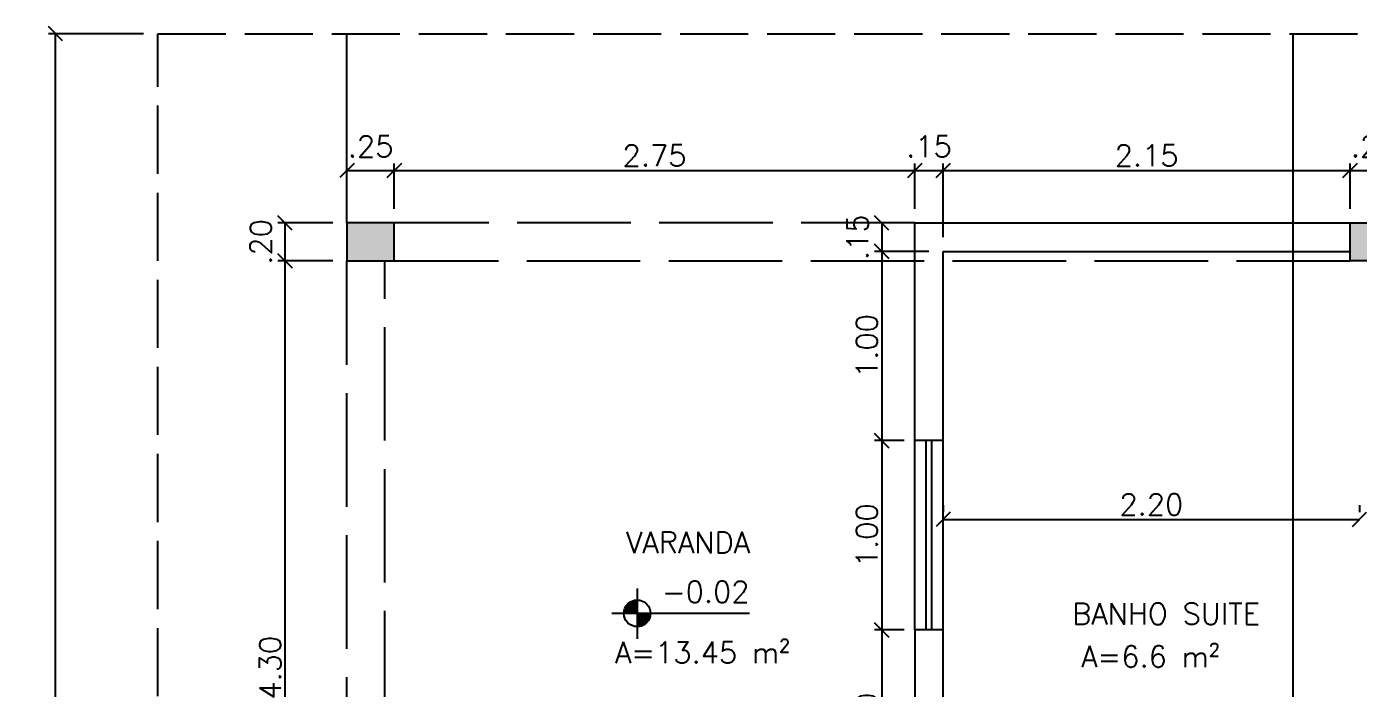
# Model space of a CAD drawing. Header units: inches. Extents: x -2 to 120, y -6 to 26.
# Drawn here: x 74.09 to 81.13, y 11.43 to 14.93 of the extents above; entities that cross this region are included whole.
import ezdxf

# ---------------------------------------------------------------- set-up
doc = ezdxf.new("R2010")
doc.units = ezdxf.units.IN
doc.header["$MEASUREMENT"] = 0
doc.linetypes.add('ACAD_ISO02W100', pattern=[15, 12, -3])
for name, color, linetype in [('Alvenaria', 4, 'Continuous'), ('ARQ-COTAS', 1, 'Continuous'), ('ARQ-NIVEL', 1, 'Continuous'), ('ARQ-TEXTO2', 2, 'Continuous'), ('ARQ-TEXTO3', 3, 'Continuous'), ('Estrutura', 6, 'Continuous'), ('Hachura', 8, 'Continuous'), ('Janela', 3, 'Continuous'), ('Peitoril', 1, 'Continuous'), ('Projecao', 1, 'ACAD_ISO02W100')]:
    doc.layers.add(name, color=color, linetype=linetype)
doc.layers.get('0').off()
doc.styles.add('ROMANS', font='romans.shx')
doc.dimstyles.new('1-75', dxfattribs={"dimscale": 0.75, "dimtxt": 0.15, "dimasz": 0.1, "dimexe": 0.05, "dimexo": 0.1, "dimgap": 0.03, "dimtad": 1, "dimzin": 5, "dimdsep": 46, "dimtxsty": 'ROMANS', "dimblk": 'OBLIQUE', "dimcen": 0, "dimclrd": 256, "dimclre": 256, "dimclrt": 2, "dimadec": 0, "dimazin": 0, "dimtfac": 1, "dimtofl": 0, "dimtmove": 2, "dimatfit": 3, "dimfxl": 0.04, "dimtolj": 1, "dimtzin": 1, "dimarcsym": 0})

# ---------------------------------------------------------------- blocks, each defined once
blk = doc.blocks.new('nivel planta')
at = {"layer": 'ARQ-NIVEL', "color": 1}
for p, q in [((-0.7909, 0.174), (-0.7909, -0.1786)), ((0, 0), (-0.9695, 0)), ((-0.8843, 0.007), (-0.7909, 0.007)), ((-0.8834, 0.0148), (-0.7909, 0.0148)), ((-0.8818, 0.0226), (-0.7909, 0.0226)), ((-0.8795, 0.0304), (-0.7909, 0.0304)), ((-0.8764, 0.0382), (-0.7909, 0.0382)), ((-0.8725, 0.0461), (-0.7909, 0.0461)), ((-0.8676, 0.0539), (-0.7909, 0.0539)), ((-0.8615, 0.0617), (-0.7909, 0.0617)), ((-0.8538, 0.0695), (-0.7909, 0.0695)), ((-0.8439, 0.0773), (-0.7909, 0.0773)), ((-0.8301, 0.0851), (-0.7909, 0.0851)), ((-0.7909, -0.0008), (-0.6971, -0.0008)), ((-0.7909, -0.0086), (-0.6975, -0.0086)), ((-0.7909, -0.0164), (-0.6986, -0.0164)), ((-0.7909, -0.0243), (-0.7003, -0.0243)), ((-0.7909, -0.0321), (-0.7028, -0.0321)), ((-0.7909, -0.0399), (-0.706, -0.0399)), ((-0.7909, -0.0477), (-0.7101, -0.0477)), ((-0.7909, -0.0555), (-0.7153, -0.0555)), ((-0.7909, -0.0633), (-0.7217, -0.0633)), ((-0.7909, -0.0711), (-0.7298, -0.0711)), ((-0.7909, -0.0789), (-0.7403, -0.0789)), ((-0.7909, -0.0868), (-0.7553, -0.0868))]:
    blk.add_line(p, q, dxfattribs=at)
blk.add_circle((-0.7909, 0), 0.0937, dxfattribs=at)
blk = doc.blocks.new('_Oblique')
at = {"color": 0, "linetype": 'ByBlock', "lineweight": -2}
blk.add_line((-0.5, -0.5), (0.5, 0.5), dxfattribs=at)
blk = doc.blocks.new('*D1025')
at = {"layer": 'ARQ-COTAS', "lineweight": -2, "transparency": 16777216}
for p, q in [((81.0825, 13.9677), (81.0825, 14.2075)), ((81.0825, 14.17), (81.3325, 14.17)), ((81.3325, 13.9677), (81.3325, 14.2075))]:
    blk.add_line(p, q, dxfattribs=at)
at = {"layer": 'DEFPOINTS', "color": 0, "transparency": 16777216}
for p in [(81.3325, 14.17), (81.0825, 13.8927), (81.3325, 13.8927)]:
    blk.add_point(p, dxfattribs=at)
at = {"layer": 'ARQ-COTAS', "lineweight": -2, "transparency": 16777216, "xscale": 0.07500000000000001, "yscale": 0.07500000000000001, "zscale": 0.07500000000000001, "rotation": 180}
blk.add_blockref('_Oblique', (81.0825, 14.17), dxfattribs=at)
at = {"layer": 'ARQ-COTAS', "lineweight": -2, "transparency": 16777216, "xscale": 0.07500000000000001, "yscale": 0.07500000000000001, "zscale": 0.07500000000000001}
blk.add_blockref('_Oblique', (81.3325, 14.17), dxfattribs=at)
at = {"layer": 'ARQ-COTAS', "color": 2, "transparency": 16777216, "insert": (81.2075, 14.2975), "char_height": 0.1125, "attachment_point": 5, "style": 'ROMANS'}
blk.add_mtext('\\A1;.25', dxfattribs=at)
blk = doc.blocks.new('*D1027')
at = {"layer": 'ARQ-COTAS', "lineweight": -2, "transparency": 16777216}
for p, q in [((78.9325, 13.8177), (78.9325, 14.2075)), ((78.9325, 14.17), (81.0825, 14.17)), ((81.0825, 13.9677), (81.0825, 14.2075))]:
    blk.add_line(p, q, dxfattribs=at)
at = {"layer": 'DEFPOINTS', "color": 0, "transparency": 16777216}
for p in [(81.0825, 14.17), (81.0825, 13.8927), (78.9325, 13.7427)]:
    blk.add_point(p, dxfattribs=at)
at = {"layer": 'ARQ-COTAS', "lineweight": -2, "transparency": 16777216, "xscale": 0.07500000000000001, "yscale": 0.07500000000000001, "zscale": 0.07500000000000001, "rotation": 180}
blk.add_blockref('_Oblique', (78.9325, 14.17), dxfattribs=at)
at = {"layer": 'ARQ-COTAS', "lineweight": -2, "transparency": 16777216, "xscale": 0.07500000000000001, "yscale": 0.07500000000000001, "zscale": 0.07500000000000001}
blk.add_blockref('_Oblique', (81.0825, 14.17), dxfattribs=at)
at = {"layer": 'ARQ-COTAS', "color": 2, "transparency": 16777216, "insert": (80.0075, 14.2488), "char_height": 0.1125, "attachment_point": 5, "style": 'ROMANS'}
blk.add_mtext('\\A1;2.15', dxfattribs=at)
blk = doc.blocks.new('*D1028')
at = {"layer": 'ARQ-COTAS', "lineweight": -2, "transparency": 16777216}
for p, q in [((78.7825, 13.9677), (78.7825, 14.2075)), ((78.7825, 14.17), (78.9325, 14.17)), ((78.9325, 13.9677), (78.9325, 14.2075))]:
    blk.add_line(p, q, dxfattribs=at)
at = {"layer": 'DEFPOINTS', "color": 0, "transparency": 16777216}
for p in [(78.9325, 14.17), (78.7825, 13.8927), (78.9325, 13.8927)]:
    blk.add_point(p, dxfattribs=at)
at = {"layer": 'ARQ-COTAS', "lineweight": -2, "transparency": 16777216, "xscale": 0.07500000000000001, "yscale": 0.07500000000000001, "zscale": 0.07500000000000001, "rotation": 180}
blk.add_blockref('_Oblique', (78.7825, 14.17), dxfattribs=at)
at = {"layer": 'ARQ-COTAS', "lineweight": -2, "transparency": 16777216, "xscale": 0.07500000000000001, "yscale": 0.07500000000000001, "zscale": 0.07500000000000001}
blk.add_blockref('_Oblique', (78.9325, 14.17), dxfattribs=at)
at = {"layer": 'ARQ-COTAS', "color": 2, "transparency": 16777216, "insert": (78.8575, 14.2975), "char_height": 0.1125, "attachment_point": 5, "style": 'ROMANS'}
blk.add_mtext('\\A1;.15', dxfattribs=at)
blk = doc.blocks.new('*D1029')
at = {"layer": 'ARQ-COTAS', "lineweight": -2, "transparency": 16777216}
for p, q in [((76.0325, 13.9677), (76.0325, 14.2075)), ((76.0325, 14.17), (78.7825, 14.17)), ((78.7825, 13.9677), (78.7825, 14.2075))]:
    blk.add_line(p, q, dxfattribs=at)
at = {"layer": 'DEFPOINTS', "color": 0, "transparency": 16777216}
for p in [(78.7825, 14.17), (76.0325, 13.8927), (78.7825, 13.8927)]:
    blk.add_point(p, dxfattribs=at)
at = {"layer": 'ARQ-COTAS', "lineweight": -2, "transparency": 16777216, "xscale": 0.07500000000000001, "yscale": 0.07500000000000001, "zscale": 0.07500000000000001, "rotation": 180}
blk.add_blockref('_Oblique', (76.0325, 14.17), dxfattribs=at)
at = {"layer": 'ARQ-COTAS', "lineweight": -2, "transparency": 16777216, "xscale": 0.07500000000000001, "yscale": 0.07500000000000001, "zscale": 0.07500000000000001}
blk.add_blockref('_Oblique', (78.7825, 14.17), dxfattribs=at)
at = {"layer": 'ARQ-COTAS', "color": 2, "transparency": 16777216, "insert": (77.4075, 14.2488), "char_height": 0.1125, "attachment_point": 5, "style": 'ROMANS'}
blk.add_mtext('\\A1;2.75', dxfattribs=at)
blk = doc.blocks.new('*D1030')
at = {"layer": 'ARQ-COTAS', "lineweight": -2, "transparency": 16777216}
for p, q in [((75.7825, 13.9677), (75.7825, 14.2075)), ((75.7825, 14.17), (76.0325, 14.17)), ((76.0325, 13.9677), (76.0325, 14.2075))]:
    blk.add_line(p, q, dxfattribs=at)
at = {"layer": 'DEFPOINTS', "color": 0, "transparency": 16777216}
for p in [(76.0325, 14.17), (75.7825, 13.8927), (76.0325, 13.8927)]:
    blk.add_point(p, dxfattribs=at)
at = {"layer": 'ARQ-COTAS', "lineweight": -2, "transparency": 16777216, "xscale": 0.07500000000000001, "yscale": 0.07500000000000001, "zscale": 0.07500000000000001, "rotation": 180}
blk.add_blockref('_Oblique', (75.7825, 14.17), dxfattribs=at)
at = {"layer": 'ARQ-COTAS', "lineweight": -2, "transparency": 16777216, "xscale": 0.07500000000000001, "yscale": 0.07500000000000001, "zscale": 0.07500000000000001}
blk.add_blockref('_Oblique', (76.0325, 14.17), dxfattribs=at)
at = {"layer": 'ARQ-COTAS', "color": 2, "transparency": 16777216, "insert": (75.9075, 14.2975), "char_height": 0.1125, "attachment_point": 5, "style": 'ROMANS'}
blk.add_mtext('\\A1;.25', dxfattribs=at)
blk = doc.blocks.new('*D1068')
at = {"layer": 'ARQ-COTAS', "lineweight": -2, "transparency": 16777216}
for p, q in [((75.7075, 13.6927), (75.4177, 13.6927)), ((75.4552, 9.3927), (75.4552, 13.6927)), ((75.7075, 9.3927), (75.4177, 9.3927))]:
    blk.add_line(p, q, dxfattribs=at)
at = {"layer": 'DEFPOINTS', "color": 0, "transparency": 16777216}
for p in [(75.4552, 13.6927), (75.7825, 13.6927), (75.7825, 9.3927)]:
    blk.add_point(p, dxfattribs=at)
at = {"layer": 'ARQ-COTAS', "lineweight": -2, "transparency": 16777216, "xscale": 0.07500000000000001, "yscale": 0.07500000000000001, "zscale": 0.07500000000000001}
for p, rotation in [((75.4552, 13.6927), 90), ((75.4552, 9.3927), 270)]:
    blk.add_blockref('_Oblique', p, dxfattribs=dict(at, rotation=rotation))
at = {"layer": 'ARQ-COTAS', "color": 2, "transparency": 16777216, "insert": (75.3765, 11.5427), "char_height": 0.1125, "attachment_point": 5, "rotation": 90, "style": 'ROMANS'}
blk.add_mtext('\\A1;4.30', dxfattribs=at)
blk = doc.blocks.new('*D1069')
at = {"layer": 'ARQ-COTAS', "lineweight": -2, "transparency": 16777216}
for p, q in [((75.7075, 13.8927), (75.4177, 13.8927)), ((75.4552, 13.6927), (75.4552, 13.8927)), ((75.7075, 13.6927), (75.4177, 13.6927))]:
    blk.add_line(p, q, dxfattribs=at)
at = {"layer": 'DEFPOINTS', "color": 0, "transparency": 16777216}
for p in [(75.4552, 13.8927), (75.7825, 13.8927), (75.7825, 13.6927)]:
    blk.add_point(p, dxfattribs=at)
at = {"layer": 'ARQ-COTAS', "lineweight": -2, "transparency": 16777216, "xscale": 0.07500000000000001, "yscale": 0.07500000000000001, "zscale": 0.07500000000000001}
for p, rotation in [((75.4552, 13.8927), 90), ((75.4552, 13.6927), 270)]:
    blk.add_blockref('_Oblique', p, dxfattribs=dict(at, rotation=rotation))
at = {"layer": 'ARQ-COTAS', "color": 2, "transparency": 16777216, "insert": (75.3277, 13.7927), "char_height": 0.1125, "attachment_point": 5, "rotation": 90, "style": 'ROMANS'}
blk.add_mtext('\\A1;.20', dxfattribs=at)
blk = doc.blocks.new('*D1070')
at = {"layer": 'ARQ-COTAS', "lineweight": -2, "transparency": 16777216}
for p, q in [((74.7075, 14.8927), (74.2051, 14.8927)), ((74.2426, -0.1073), (74.2426, 14.8927)), ((74.7075, -0.1073), (74.2051, -0.1073))]:
    blk.add_line(p, q, dxfattribs=at)
at = {"layer": 'DEFPOINTS', "color": 0, "transparency": 16777216}
for p in [(74.2426, 14.8927), (74.7825, 14.8927), (74.7825, -0.1073)]:
    blk.add_point(p, dxfattribs=at)
at = {"layer": 'ARQ-COTAS', "lineweight": -2, "transparency": 16777216, "xscale": 0.07500000000000001, "yscale": 0.07500000000000001, "zscale": 0.07500000000000001}
for p, rotation in [((74.2426, 14.8927), 90), ((74.2426, -0.1073), 270)]:
    blk.add_blockref('_Oblique', p, dxfattribs=dict(at, rotation=rotation))
at = {"layer": 'ARQ-COTAS', "color": 2, "transparency": 16777216, "insert": (74.1638, 7.3927), "char_height": 0.1125, "attachment_point": 5, "rotation": 90, "style": 'ROMANS'}
blk.add_mtext('\\A1;15.00', dxfattribs=at)
blk = doc.blocks.new('*D1099')
at = {"layer": 'ARQ-COTAS', "lineweight": -2, "transparency": 16777216}
for p, q in [((78.7273, 12.7427), (78.5705, 12.7427)), ((78.608, 12.7427), (78.608, 11.7427)), ((78.7273, 11.7427), (78.5705, 11.7427))]:
    blk.add_line(p, q, dxfattribs=at)
at = {"layer": 'DEFPOINTS', "color": 0, "transparency": 16777216}
for p in [(78.8023, 12.7427), (78.608, 11.7427), (78.8023, 11.7427)]:
    blk.add_point(p, dxfattribs=at)
at = {"layer": 'ARQ-COTAS', "lineweight": -2, "transparency": 16777216, "xscale": 0.07500000000000001, "yscale": 0.07500000000000001, "zscale": 0.07500000000000001}
for p, rotation in [((78.608, 12.7427), 90), ((78.608, 11.7427), 270)]:
    blk.add_blockref('_Oblique', p, dxfattribs=dict(at, rotation=rotation))
at = {"layer": 'ARQ-COTAS', "color": 2, "transparency": 16777216, "insert": (78.5293, 12.2427), "char_height": 0.1125, "attachment_point": 5, "rotation": 90, "style": 'ROMANS'}
blk.add_mtext('\\A1;1.00', dxfattribs=at)
blk = doc.blocks.new('*D1100')
at = {"layer": 'ARQ-COTAS', "lineweight": -2, "transparency": 16777216}
for p, q in [((78.8575, 13.7427), (78.5705, 13.7427)), ((78.608, 13.7427), (78.608, 12.7427)), ((78.7075, 12.7427), (78.5705, 12.7427))]:
    blk.add_line(p, q, dxfattribs=at)
at = {"layer": 'DEFPOINTS', "color": 0, "transparency": 16777216}
for p in [(78.9325, 13.7427), (78.608, 12.7427), (78.7825, 12.7427)]:
    blk.add_point(p, dxfattribs=at)
at = {"layer": 'ARQ-COTAS', "lineweight": -2, "transparency": 16777216, "xscale": 0.07500000000000001, "yscale": 0.07500000000000001, "zscale": 0.07500000000000001}
for p, rotation in [((78.608, 13.7427), 90), ((78.608, 12.7427), 270)]:
    blk.add_blockref('_Oblique', p, dxfattribs=dict(at, rotation=rotation))
at = {"layer": 'ARQ-COTAS', "color": 2, "transparency": 16777216, "insert": (78.5293, 13.2427), "char_height": 0.1125, "attachment_point": 5, "rotation": 90, "style": 'ROMANS'}
blk.add_mtext('\\A1;1.00', dxfattribs=at)
blk = doc.blocks.new('*D1101')
at = {"layer": 'ARQ-COTAS', "lineweight": -2, "transparency": 16777216}
for p, q in [((78.7075, 13.8927), (78.5705, 13.8927)), ((78.608, 13.8927), (78.608, 13.7427)), ((78.8575, 13.7427), (78.5705, 13.7427))]:
    blk.add_line(p, q, dxfattribs=at)
at = {"layer": 'DEFPOINTS', "color": 0, "transparency": 16777216}
for p in [(78.7825, 13.8927), (78.608, 13.7427), (78.9325, 13.7427)]:
    blk.add_point(p, dxfattribs=at)
at = {"layer": 'ARQ-COTAS', "lineweight": -2, "transparency": 16777216, "xscale": 0.07500000000000001, "yscale": 0.07500000000000001, "zscale": 0.07500000000000001}
for p, rotation in [((78.608, 13.8927), 90), ((78.608, 13.7427), 270)]:
    blk.add_blockref('_Oblique', p, dxfattribs=dict(at, rotation=rotation))
at = {"layer": 'ARQ-COTAS', "color": 2, "transparency": 16777216, "insert": (78.4805, 13.8177), "char_height": 0.1125, "attachment_point": 5, "rotation": 90, "style": 'ROMANS'}
blk.add_mtext('\\A1;.15', dxfattribs=at)
blk = doc.blocks.new('*D1104')
at = {"layer": 'ARQ-COTAS', "lineweight": -2, "transparency": 16777216}
for p, q in [((78.7075, 11.7427), (78.5705, 11.7427)), ((78.608, 11.7427), (78.608, 10.7427)), ((78.8575, 10.7427), (78.5705, 10.7427))]:
    blk.add_line(p, q, dxfattribs=at)
at = {"layer": 'DEFPOINTS', "color": 0, "transparency": 16777216}
for p in [(78.7825, 11.7427), (78.608, 10.7427), (78.9325, 10.7427)]:
    blk.add_point(p, dxfattribs=at)
at = {"layer": 'ARQ-COTAS', "lineweight": -2, "transparency": 16777216, "xscale": 0.07500000000000001, "yscale": 0.07500000000000001, "zscale": 0.07500000000000001}
for p, rotation in [((78.608, 11.7427), 90), ((78.608, 10.7427), 270)]:
    blk.add_blockref('_Oblique', p, dxfattribs=dict(at, rotation=rotation))
at = {"layer": 'ARQ-COTAS', "color": 2, "transparency": 16777216, "insert": (78.5293, 11.2427), "char_height": 0.1125, "attachment_point": 5, "rotation": 90, "style": 'ROMANS'}
blk.add_mtext('\\A1;1.00', dxfattribs=at)
blk = doc.blocks.new('*D1108')
at = {"layer": 'ARQ-COTAS', "lineweight": -2, "transparency": 16777216}
for p, q in [((78.9325, 12.4016), (78.9325, 12.3641)), ((81.1325, 12.4016), (81.1325, 12.3641)), ((78.9325, 12.3266), (81.1325, 12.3266))]:
    blk.add_line(p, q, dxfattribs=at)
at = {"layer": 'DEFPOINTS', "color": 0, "transparency": 16777216}
for p in [(78.9325, 12.3266), (81.1325, 12.3266), (81.1325, 12.3266)]:
    blk.add_point(p, dxfattribs=at)
at = {"layer": 'ARQ-COTAS', "lineweight": -2, "transparency": 16777216, "xscale": 0.07500000000000001, "yscale": 0.07500000000000001, "zscale": 0.07500000000000001, "rotation": 180}
blk.add_blockref('_Oblique', (78.9325, 12.3266), dxfattribs=at)
at = {"layer": 'ARQ-COTAS', "lineweight": -2, "transparency": 16777216, "xscale": 0.07500000000000001, "yscale": 0.07500000000000001, "zscale": 0.07500000000000001}
blk.add_blockref('_Oblique', (81.1325, 12.3266), dxfattribs=at)
at = {"layer": 'ARQ-COTAS', "color": 2, "transparency": 16777216, "insert": (80.0325, 12.4053), "char_height": 0.1125, "attachment_point": 5, "style": 'ROMANS'}
blk.add_mtext('\\A1;2.20', dxfattribs=at)

msp = doc.modelspace()

# ---------------------------------------------------------------- hatches: boundary and pattern name
at = {"layer": 'Hachura', "ltscale": 0.03}
h = msp.add_hatch(dxfattribs=at)
h.set_pattern_fill('AR-CONC', color=256, scale=0.01)
h.set_pattern_definition([(50, (75.782486, 0.8927), (0.07172602, -0.00627521), [0.0075, -0.0825]), (355, (75.782486, 0.8927), (-0.01387513, 0.0752192), [0.006, -0.066]), (100.45144, (75.78846, 0.89218), (0.05785088, 0.068944), [0.00637402, -0.0701142]), (46.1842, (75.782486, 0.9127), (0.10672413, -0.01655193), [0.01125, -0.12375]), (96.63564, (75.79138, 0.91132), (0.0934662, 0.09741186), [0.00956103, -0.1051714]), (351.18416, (75.78249, 0.9127), (0.0934662, 0.09741186), [0.009, -0.099]), (21, (75.792486, 0.9077), (0.0596907, -0.04026189), [0.0075, -0.0825]), (326, (75.792486, 0.9077), (0.02433153, 0.072515), [0.006, -0.066]), (71.45144, (75.79746, 0.904346), (0.08402224, 0.03225312), [0.00637402, -0.0701142]), (37.5, (75.782486, 0.8927), (0.001215986, 0.033289385), [0, -0.0652, 0, -0.067, 0, -0.06625]), (7.5, (75.782486, 0.8927), (0.026306954, 0.03944117), [0, -0.0382, 0, -0.0637, 0, -0.02525]), (327.5, (75.760186, 0.8927), (0.053382244, -0.002255487), [0, -0.025, 0, -0.078, 0, -0.1035]), (317.5, (75.750186, 0.8927), (0.05831862, 0.0100105), [0, -0.0325, 0, -0.0518, 0, -0.0735])])
h.paths.add_polyline_path([(75.9825, 5.9927), (75.7825, 5.9927), (75.7825, 5.7427), (75.9825, 5.7427)])
h.paths.add_polyline_path([(75.9825, 9.0427), (75.7825, 9.0427), (75.7825, 8.7927), (75.9825, 8.7927)])
h.paths.add_polyline_path([(81.2825, 9.0425), (81.1325, 9.0425), (81.1325, 8.7927), (81.2825, 8.7927)])
h.paths.add_polyline_path([(81.2825, 5.9927), (81.1325, 5.9927), (81.1325, 5.7427), (81.2825, 5.7427)])
h.paths.add_polyline_path([(86.7825, 5.9927), (86.6325, 5.9927), (86.6325, 5.7427), (86.7825, 5.7427)])
h.paths.add_polyline_path([(86.7825, 9.0424), (86.6325, 9.0424), (86.6325, 8.7927), (86.7825, 8.7927)])
h.paths.add_polyline_path([(76.0325, 13.8927), (75.7825, 13.8927), (75.7825, 13.6927), (76.0325, 13.6927)])
h.paths.add_polyline_path([(81.3325, 13.8927), (81.0825, 13.8927), (81.0825, 13.6927), (81.3325, 13.6927)])
h.paths.add_polyline_path([(86.7825, 13.8927), (86.5325, 13.8927), (86.5325, 13.6927), (86.7825, 13.6927)])
h.paths.add_polyline_path([(90.7825, 13.8927), (90.5325, 13.8927), (90.5325, 13.6927), (90.7825, 13.6927)])
h.paths.add_polyline_path([(90.7925, 5.9927), (90.5925, 5.9927), (90.5925, 5.7427), (90.7925, 5.7427)])
h.paths.add_polyline_path([(90.7925, 1.0927), (90.5425, 1.0927), (90.5425, 0.8927), (90.7925, 0.8927)])
h.paths.add_polyline_path([(86.8425, 1.0927), (86.5925, 1.0927), (86.5925, 0.8927), (86.8425, 0.8927)])
h.paths.add_polyline_path([(81.3325, 1.0927), (81.0825, 1.0927), (81.0825, 0.8927), (81.3325, 0.8927)])
h.paths.add_polyline_path([(76.0325, 1.0927), (75.7825, 1.0927), (75.7825, 0.8927), (76.0325, 0.8927)])
h.paths.add_polyline_path([(89.4575, 7.4154), (89.9905, 7.4154), (89.9905, 7.5842), (89.4575, 7.5842)], flags=9)
h.paths.add_polyline_path([(89.3049, 7.5804), (89.8862, 7.5804), (89.8862, 7.7491), (89.3049, 7.7491)], flags=9)

# ---------------------------------------------------------------- linework, layer by layer
at = {"layer": 'Alvenaria', "ltscale": 0.03}
for p, q in [((75.7825, 13.8927), (75.7825, 14.8927)), ((80.7825, 0.8927), (80.7825, 14.8927))]:
    msp.add_line(p, q, dxfattribs=at)
at = {"layer": 'Alvenaria'}
for p, q in [((78.7825, 12.7427), (78.7825, 13.8927)), ((78.7825, 13.8927), (81.0825, 13.8927)), ((78.9325, 12.7427), (78.9325, 13.7427)), ((78.9325, 13.7427), (81.0825, 13.7427)), ((78.9325, 12.7427), (78.7825, 12.7427)), ((78.9325, 11.7427), (78.7825, 11.7427)), ((78.7825, 11.7427), (78.7825, 9.3927)), ((78.9325, 10.7427), (78.9325, 11.7427))]:
    msp.add_line(p, q, dxfattribs=at)
at = {"layer": 'Estrutura', "ltscale": 0.05}
for p, q in [((76.0325, 13.8927), (75.7825, 13.8927)), ((75.7825, 13.8927), (75.7825, 13.6927)), ((76.0325, 13.6927), (76.0325, 13.8927)), ((75.7825, 13.6927), (76.0325, 13.6927))]:
    msp.add_line(p, q, dxfattribs=at)
at = {"layer": 'Estrutura'}
for p, q in [((81.0825, 13.8927), (81.3325, 13.8927)), ((81.0825, 13.6927), (81.0825, 13.8927)), ((81.3325, 13.6927), (81.0825, 13.6927))]:
    msp.add_line(p, q, dxfattribs=at)
at = {"layer": 'Janela'}
for p, q in [((78.8425, 11.7427), (78.8425, 12.7427)), ((78.8725, 11.7427), (78.8725, 12.7427))]:
    msp.add_line(p, q, dxfattribs=at)
at = {"layer": 'Peitoril'}
for p, q in [((78.7825, 11.7427), (78.7825, 12.7427)), ((78.9325, 11.7427), (78.9325, 12.7427))]:
    msp.add_line(p, q, dxfattribs=at)
at = {"layer": 'Projecao', "ltscale": 0.03}
for p, q in [((74.7825, -0.1073), (74.7825, 14.8927)), ((74.7825, 14.8927), (91.7825, 14.8927))]:
    msp.add_line(p, q, dxfattribs=at)
at = {"layer": 'Projecao', "ltscale": 0.05}
for p, q in [((78.7825, 13.8927), (76.0325, 13.8927)), ((75.7825, 9.3927), (75.7825, 13.6927)), ((75.9825, 13.6927), (90.5325, 13.6927)), ((75.9825, 5.9927), (75.9825, 13.6927))]:
    msp.add_line(p, q, dxfattribs=at)

# ---------------------------------------------------------------- block references
at = {"layer": 'ARQ-NIVEL', "xscale": 0.75, "yscale": 0.75, "zscale": 0.75}
msp.add_blockref('nivel planta', (77.9094, 11.8302), dxfattribs=at)

# ---------------------------------------------------------------- texts
at = {"layer": 'ARQ-NIVEL', "color": 2, "insert": (77.9096, 11.8873), "char_height": 0.1125, "attachment_point": 9, "style": 'ROMANS'}
msp.add_mtext('-0.02', dxfattribs=at)
at = {"layer": 'ARQ-TEXTO2', "char_height": 0.1125, "attachment_point": 1, "style": 'ROMANS'}
for s, insert in [('A=13.45 m²', (77.1982, 11.6792)), ('A=6.6 m²', (79.6615, 11.6578))]:
    msp.add_mtext(s, dxfattribs=dict(at, insert=insert))
at = {"layer": 'ARQ-TEXTO3', "char_height": 0.1125, "attachment_point": 5, "style": 'ROMANS'}
for s, insert in [('VARANDA', (77.5841, 12.2046)), ('BANHO SUITE', (80.1102, 11.8282))]:
    msp.add_mtext(s, dxfattribs=dict(at, insert=insert))

# ---------------------------------------------------------------- dimensions: what is measured, and where the dimension line sits
at = {"layer": 'ARQ-COTAS'}
for base, p1, p2, angle, picture, middle in [((74.2426, 14.8927), (74.7825, -0.1073), (74.7825, 14.8927), 90, '*D1070', (74.1638, 7.3927)), ((75.4552, 13.8927), (75.7825, 13.6927), (75.7825, 13.8927), 90, '*D1069', (75.3277, 13.7927)), ((78.608, 13.7427), (78.7825, 13.8927), (78.9325, 13.7427), 270, '*D1101', (78.4805, 13.8177)), ((75.4552, 13.6927), (75.7825, 9.3927), (75.7825, 13.6927), 90, '*D1068', (75.3765, 11.5427)), ((78.608, 12.7427), (78.9325, 13.7427), (78.7825, 12.7427), 270, '*D1100', (78.5293, 13.2427)), ((78.608, 11.7427), (78.8023, 12.7427), (78.8023, 11.7427), 270, '*D1099', (78.5293, 12.2427)), ((78.608, 10.7427), (78.7825, 11.7427), (78.9325, 10.7427), 270, '*D1104', (78.5293, 11.2427))]:
    dim = msp.add_linear_dim(base=base, p1=p1, p2=p2, angle=angle, dimstyle='1-75', dxfattribs=at)
    dim.commit()
    dim.dimension.update_dxf_attribs({"geometry": picture, "text_midpoint": middle})
for base, p1, p2, picture, middle in [((76.0325, 14.17), (75.7825, 13.8927), (76.0325, 13.8927), '*D1030', (75.9075, 14.2975)), ((78.9325, 14.17), (78.7825, 13.8927), (78.9325, 13.8927), '*D1028', (78.8575, 14.2975)), ((81.3325, 14.17), (81.0825, 13.8927), (81.3325, 13.8927), '*D1025', (81.2075, 14.2975)), ((78.7825, 14.17), (76.0325, 13.8927), (78.7825, 13.8927), '*D1029', (77.4075, 14.2488)), ((81.0825, 14.17), (78.9325, 13.7427), (81.0825, 13.8927), '*D1027', (80.0075, 14.2488)), ((81.1325, 12.3266), (78.9325, 12.3266), (81.1325, 12.3266), '*D1108', (80.0325, 12.4053))]:
    dim = msp.add_linear_dim(base=base, p1=p1, p2=p2, dimstyle='1-75', dxfattribs=at)
    dim.commit()
    dim.dimension.update_dxf_attribs({"geometry": picture, "text_midpoint": middle})

doc.saveas('drawing.dxf')
